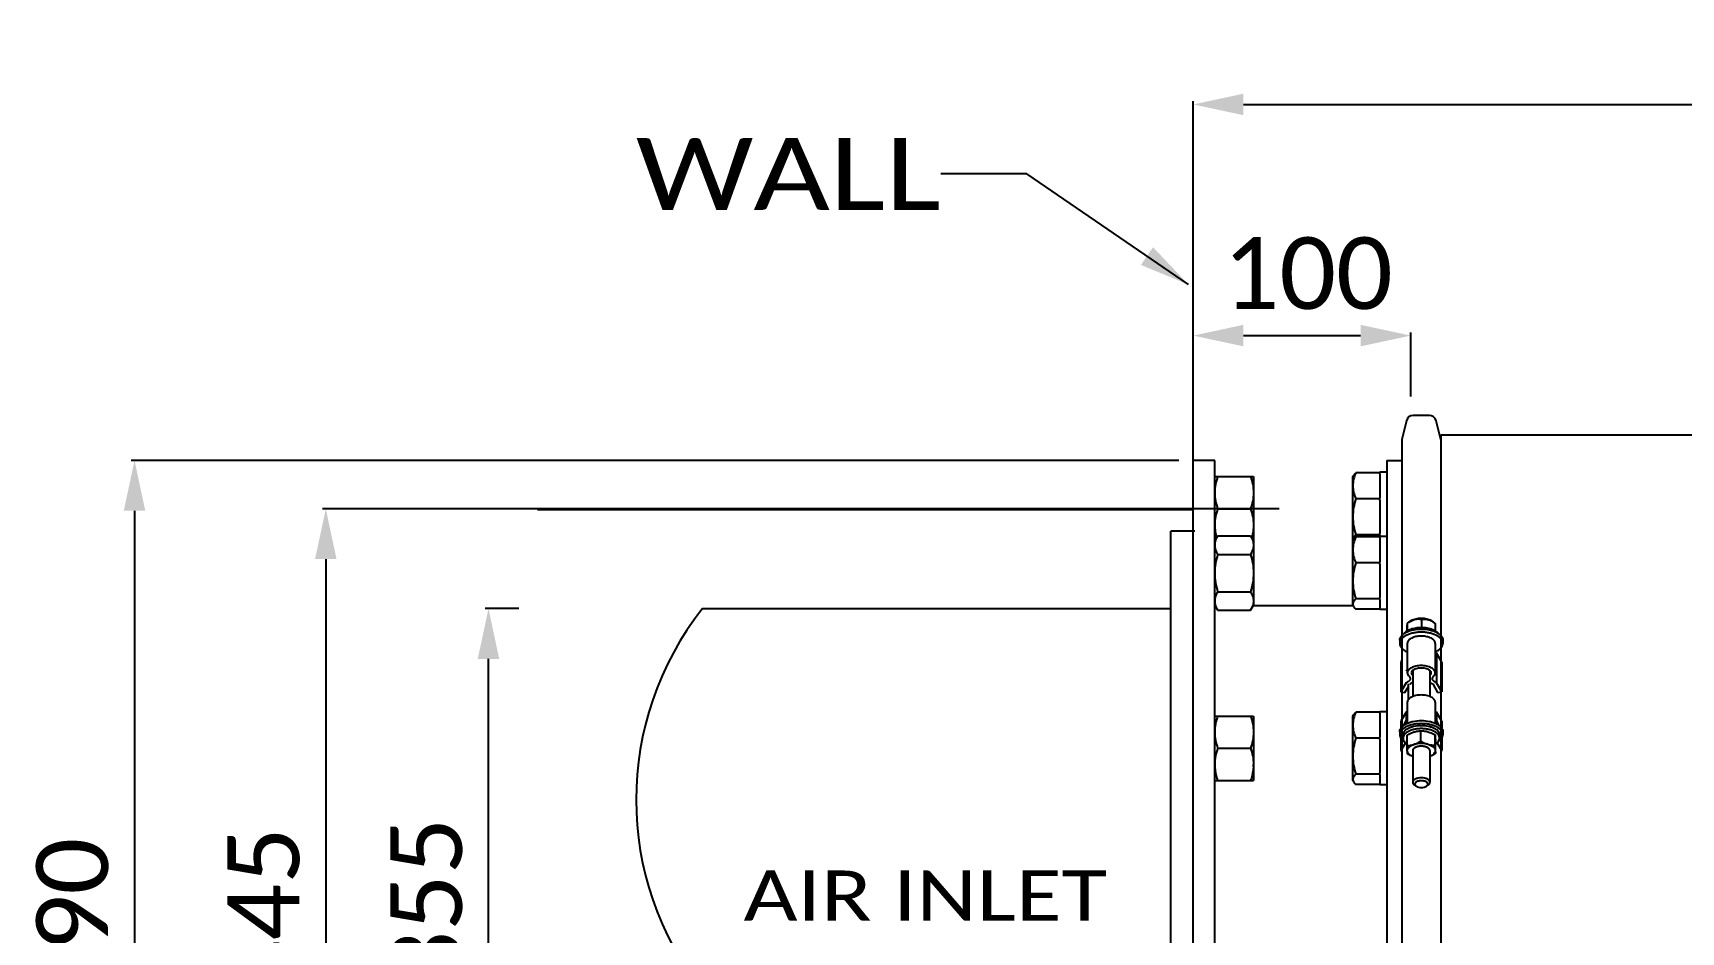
# Model space of a CAD drawing. Header units: millimetres. Extents: x 0 to 7169, y -1866 to 3918.
# Drawn here: x 1451 to 2217, y 713 to 1131 of the extents above; entities that cross this region are included whole.
import ezdxf
from ezdxf.enums import TextEntityAlignment as Align

# ---------------------------------------------------------------- set-up
doc = ezdxf.new("R2010")
doc.units = ezdxf.units.MM
doc.header["$LTSCALE"] = 217.8
doc.header["$PDMODE"] = 3
doc.header["$PDSIZE"] = 8
doc.layers.get('0').update_dxf_attribs({"linetype": 'CONTINUOUS'})
doc.layers.get('Defpoints').update_dxf_attribs({"linetype": 'CONTINUOUS'})
doc.layers.add('00_BUW_DATUM', color=7, linetype='CONTINUOUS')
doc.layers.add('02___PRT_ALL_AXES', color=7, linetype='CONTINUOUS')
doc.styles.get("Standard").update_dxf_attribs({"font": 'calibri.ttf'})
doc.dimstyles.new('DIMSTYLE_2', dxfattribs={"dimtxt": 33.333333, "dimasz": 23.333333, "dimexe": 1.5, "dimexo": 1, "dimgap": 1.25, "dimtad": 1, "dimdsep": 46, "dimtxsty": 'Standard', "dimblk": '_FILLED', "dimblk1": '_FILLED', "dimblk2": '_FILLED', "dimcen": 0.09, "dimazin": 2, "dimtp": 0.01, "dimtm": 0.01, "dimtfac": 1, "dimtofl": 0, "dimtmove": 0, "dimatfit": 3, "dimldrblk": '_FILLED', "dimfxl": 1, "dimtolj": 1, "dimarcsym": 0})
doc.dimstyles.new('DIMSTYLE_3', dxfattribs={"dimtxt": 33.333333, "dimasz": 23.333333, "dimexe": 1.5, "dimexo": 1, "dimgap": 1.25, "dimtad": 1, "dimdec": 0, "dimdsep": 46, "dimtxsty": 'Standard', "dimblk": '_FILLED', "dimblk1": '_FILLED', "dimblk2": '_FILLED', "dimcen": 0.09, "dimazin": 2, "dimtp": 0.01, "dimtm": 0.01, "dimtfac": 1, "dimtdec": 0, "dimtofl": 0, "dimtmove": 0, "dimatfit": 3, "dimldrblk": '_FILLED', "dimfxl": 1, "dimtolj": 1, "dimarcsym": 0})
doc.dimstyles.new('DIMSTYLE_5', dxfattribs={"dimtxt": 23.333333, "dimasz": 23.333333, "dimexe": 1.5, "dimexo": 1, "dimgap": 0.875, "dimtad": 1, "dimdsep": 46, "dimtxsty": 'Standard', "dimblk": '_FILLED', "dimblk1": '_FILLED', "dimblk2": '_FILLED', "dimcen": 0.09, "dimazin": 2, "dimtp": 0.01, "dimtm": 0.01, "dimtfac": 1, "dimtofl": 0, "dimtmove": 0, "dimatfit": 3, "dimldrblk": '_FILLED', "dimfxl": 1, "dimtolj": 1, "dimarcsym": 0})
doc.dimstyles.get("Standard").update_dxf_attribs({"dimtxt": 23.333333, "dimasz": 23.333333, "dimexe": 1.5, "dimexo": 1, "dimtad": 1, "dimdsep": 46, "dimtxsty": 'Standard', "dimblk": '_FILLED', "dimblk1": '_FILLED', "dimblk2": '_FILLED', "dimcen": 0.09, "dimazin": 2, "dimtol": 1, "dimtp": 0.01, "dimtm": 0.01, "dimtfac": 1, "dimtofl": 0, "dimtmove": 0, "dimatfit": 3, "dimldrblk": '_FILLED', "dimfxl": 1, "dimtolj": 1, "dimarcsym": 0})

# ---------------------------------------------------------------- blocks, each defined once
blk = doc.blocks.new('_FILLED')
at = {"color": 0, "linetype": 'ByBlock'}
blk.add_solid([(0, 0), (-1, 0.214), (-1, -0.214)], dxfattribs=at)
blk = doc.blocks.new('*D266')
at = {"color": 0, "linetype": 'Continuous', "lineweight": -2}
for p, q in [((1990.3, 689.51), (1990.3, 991.87)), ((2013.64, 990.37), (2068.1, 990.37)), ((2091.43, 962.08), (2091.43, 991.87))]:
    blk.add_line(p, q, dxfattribs=at)
at = {"layer": 'Defpoints', "color": 0}
for p in [(2091.43, 990.37), (2091.43, 961.08), (1990.3, 688.51)]:
    blk.add_point(p, dxfattribs=at)
at = {"color": 0, "linetype": 'ByBlock', "lineweight": -2, "xscale": 23.3333333333, "yscale": 23.3333333333, "zscale": 23.3333333333, "rotation": 180}
blk.add_blockref('_FILLED', (1990.3, 990.37), dxfattribs=at)
at = {"color": 0, "linetype": 'ByBlock', "lineweight": -2, "xscale": 23.3333333333, "yscale": 23.3333333333, "zscale": 23.3333333333}
blk.add_blockref('_FILLED', (2091.43, 990.37), dxfattribs=at)
at = {"color": 0, "insert": (2004.04, 1036.07), "char_height": 33.3333, "attachment_point": 1, "line_spacing_factor": 0.9}
blk.add_mtext('\\A1;\\A1;100', dxfattribs=at)
blk = doc.blocks.new('*D267')
at = {"color": 0, "linetype": 'Continuous', "lineweight": -2}
for p, q in [((1676.72, 863.48), (1661.17, 863.48)), ((1662.67, 530.2), (1662.67, 840.14)), ((1672.67, 506.87), (1661.17, 506.87))]:
    blk.add_line(p, q, dxfattribs=at)
at = {"layer": 'Defpoints', "color": 0}
for p in [(1662.67, 863.48), (1677.72, 863.48), (1673.67, 506.87)]:
    blk.add_point(p, dxfattribs=at)
at = {"color": 0, "linetype": 'ByBlock', "lineweight": -2, "xscale": 23.3333333333, "yscale": 23.3333333333, "zscale": 23.3333333333}
for p, rotation in [((1662.67, 863.48), 90), ((1662.67, 506.87), 270)]:
    blk.add_blockref('_FILLED', p, dxfattribs=dict(at, rotation=rotation))
at = {"color": 0, "insert": (1616.97, 652.85), "char_height": 33.333, "attachment_point": 1, "rotation": 90, "line_spacing_factor": 0.9}
blk.add_mtext('\\A1;%%c355', dxfattribs=at)
blk = doc.blocks.new('*D270')
at = {"color": 0, "linetype": 'Continuous', "lineweight": -2}
for p, q in [((1993.64, 909.84), (1585.54, 909.84)), ((1587.04, 886.5), (1587.04, 488.17)), ((1994.98, 464.84), (1585.54, 464.84))]:
    blk.add_line(p, q, dxfattribs=at)
at = {"layer": 'Defpoints', "color": 0}
for p in [(1994.64, 909.84), (1587.04, 464.84), (1995.98, 464.84)]:
    blk.add_point(p, dxfattribs=at)
at = {"color": 0, "linetype": 'ByBlock', "lineweight": -2, "xscale": 23.3333333333, "yscale": 23.3333333333, "zscale": 23.3333333333}
for p, rotation in [((1587.04, 909.84), 90), ((1587.04, 464.84), 270)]:
    blk.add_blockref('_FILLED', p, dxfattribs=dict(at, rotation=rotation))
at = {"color": 0, "insert": (1541.34, 705.18), "char_height": 33.333, "attachment_point": 2, "rotation": 90, "line_spacing_factor": 0.9}
blk.add_mtext('\\A1;%%c445', dxfattribs=at)
blk = doc.blocks.new('*D271')
at = {"color": 0, "linetype": 'Continuous', "lineweight": -2}
for p, q in [((1983.64, 932.34), (1496.62, 932.34)), ((1498.12, 909), (1498.12, 465.67)), ((1983.64, 442.34), (1496.62, 442.34))]:
    blk.add_line(p, q, dxfattribs=at)
at = {"layer": 'Defpoints', "color": 0}
for p in [(1984.64, 932.34), (1498.12, 442.34), (1984.64, 442.34)]:
    blk.add_point(p, dxfattribs=at)
at = {"color": 0, "linetype": 'ByBlock', "lineweight": -2, "xscale": 23.3333333333, "yscale": 23.3333333333, "zscale": 23.3333333333}
for p, rotation in [((1498.12, 932.34), 90), ((1498.12, 442.34), 270)]:
    blk.add_blockref('_FILLED', p, dxfattribs=dict(at, rotation=rotation))
at = {"color": 0, "insert": (1452.43, 700.27), "char_height": 33.333, "attachment_point": 2, "rotation": 90, "line_spacing_factor": 0.9}
blk.add_mtext('\\A1;%%c490', dxfattribs=at)
blk = doc.blocks.new('*D324')
at = {"color": 0, "linetype": 'Continuous', "lineweight": -2}
for p, q in [((1990.3, 948.43), (1990.3, 1099.29)), ((2013.64, 1097.79), (2636.97, 1097.79)), ((2660.3, 920.39), (2660.3, 1099.29))]:
    blk.add_line(p, q, dxfattribs=at)
at = {"layer": 'Defpoints', "color": 0}
for p in [(2660.3, 1097.79), (1990.3, 947.43), (2660.3, 919.39)]:
    blk.add_point(p, dxfattribs=at)
at = {"color": 0, "linetype": 'ByBlock', "lineweight": -2, "xscale": 23.3333333333, "yscale": 23.3333333333, "zscale": 23.3333333333, "rotation": 180}
blk.add_blockref('_FILLED', (1990.3, 1097.79), dxfattribs=at)
at = {"color": 0, "linetype": 'ByBlock', "lineweight": -2, "xscale": 23.3333333333, "yscale": 23.3333333333, "zscale": 23.3333333333}
blk.add_blockref('_FILLED', (2660.3, 1097.79), dxfattribs=at)
at = {"color": 0, "insert": (2304.36, 1129.78), "char_height": 23.3333, "attachment_point": 2, "line_spacing_factor": 0.9}
blk.add_mtext('\\A1;\\A1;670', dxfattribs=at)

msp = doc.modelspace()

# ---------------------------------------------------------------- linework, layer by layer
at = {"color": 0, "linetype": 'Continuous'}
for p, q in [((1990.304, 909.36), (1990.304, 1098.464)), ((2077.004, 926.164), (2077.004, 926.635)), ((2077.004, 913.915), (2077.004, 915.041)), ((1990.304, 909.36), (1685.456, 909.36)), ((1979.881, 476.971), (1979.881, 899.471)), ((1991.074, 899.471), (1979.881, 899.471)), ((2077.004, 897.59), (2077.004, 898.451)), ((2077.004, 896.354), (2077.004, 896.825)), ((2077.004, 884.106), (2077.004, 885.232)), ((2077.004, 867.78), (2077.004, 868.642)), ((2096.623, 854.744), (2096.623, 858.503)), ((2089.965, 856.702), (2090.588, 857.151)), ((2089.965, 853.271), (2089.965, 856.702)), ((2091.772, 857.955), (2090.588, 857.149)), ((2100.836, 857.955), (2101.819, 857.285)), ((2102.961, 853.083), (2102.961, 856.416)), ((2086.304, 848.811), (2086.304, 847.357)), ((2089.804, 847.357), (2089.804, 833.673)), ((2102.804, 847.357), (2102.804, 833.673)), ((2106.304, 848.811), (2106.304, 847.357)), ((2087.252, 839.332), (2086.794, 838.547)), ((2086.794, 838.547), (2086.794, 824.863)), ((2103.351, 842.76), (2103.351, 829.076)), ((2105.814, 838.547), (2103.351, 842.76)), ((2105.814, 838.547), (2105.814, 824.863)), ((2089.257, 829.076), (2086.794, 824.863)), ((2092.304, 834.721), (2092.304, 822.636)), ((2100.304, 834.721), (2100.304, 822.636)), ((2101.612, 828.47), (2103.894, 824.568)), ((2105.814, 824.863), (2103.351, 829.076)), ((2086.794, 824.863), (2088.714, 824.568)), ((2088.714, 824.568), (2090.304, 827.287)), ((2089.804, 819.989), (2089.804, 810.228)), ((2102.804, 819.989), (2102.804, 810.228)), ((2103.894, 824.568), (2105.814, 824.863)), ((2077.004, 814.913), (2077.004, 815.385)), ((2089.257, 815.392), (2086.794, 811.179)), ((2089.257, 815.392), (2089.257, 809.98)), ((2103.351, 815.392), (2103.351, 809.98)), ((2105.814, 811.179), (2103.351, 815.392)), ((2086.304, 806.305), (2086.304, 804.851)), ((2086.794, 811.179), (2086.794, 807.874)), ((2087.804, 804.851), (2087.804, 803.311)), ((2104.804, 804.851), (2104.804, 803.311)), ((2105.814, 811.179), (2105.814, 807.874)), ((2106.304, 806.305), (2106.304, 804.851)), ((2077.004, 802.666), (2077.004, 803.791)), ((2086.794, 803.281), (2086.794, 797.495)), ((2088.92, 801.132), (2086.794, 797.495)), ((2086.794, 797.495), (2087.252, 797.424)), ((2092.304, 797.495), (2092.304, 782.785)), ((2100.304, 797.495), (2100.304, 782.785)), ((2105.814, 797.495), (2103.687, 801.132)), ((2105.355, 797.424), (2105.814, 797.495)), ((2105.814, 803.281), (2105.814, 797.495)), ((2077.004, 786.34), (2077.004, 787.201)), ((2093.917, 780.988), (2093.122, 781.529)), ((2098.69, 780.988), (2099.486, 781.529))]:
    msp.add_line(p, q, dxfattribs=at)
for p, q in [((2105.355, 944.239), (2642.586, 944.239)), ((2030.262, 909.837), (1930.262, 909.837)), ((1762.092, 863.501), (1979.881, 863.501))]:
    msp.add_line(p, q)
for centre, radius, start, end in [((1875.103, 774.598), 143.788, 141.808948, 218.191052), ((2094.651, 849.235), 9.476, 77.989552, 79.5512)]:
    msp.add_arc(centre, radius, start, end, dxfattribs=at)
for points, knots in [([(2091.772, 857.954), (2092.378, 858.367), (2093.901, 858.949), (2095.496, 859.122), (2096.354, 859.118)], [0, 0, 0, 0, 0.4609939, 1, 1, 1, 1]), ([(2091.806, 857.878), (2092.533, 858.25), (2094.046, 858.775), (2095.637, 858.688), (2096.369, 858.554)], [0, 0, 0, 0, 0.523213, 1, 1, 1, 1]), ([(2096.354, 859.118), (2097.194, 859.114), (2098.755, 858.934), (2100.242, 858.359), (2100.836, 857.954)], [0, 0, 0, 0, 0.5390115, 1, 1, 1, 1]), ([(2096.623, 858.503), (2097.289, 858.621), (2098.742, 858.705), (2100.132, 858.237), (2100.801, 857.894)], [0, 0, 0, 0, 0.4735997, 1, 1, 1, 1]), ([(2086.304, 848.811), (2086.304, 849.182), (2086.476, 849.97), (2087.187, 851.034), (2088.289, 851.973), (2089.191, 852.47), (2089.689, 852.697)], [0, 0, 0, 0, 0.205462, 0.4332169, 0.6968127, 1, 1, 1, 1]), ([(2106.304, 847.357), (2106.304, 847.7), (2106.159, 848.424), (2105.55, 849.417), (2104.597, 850.311), (2103.341, 851.084), (2101.825, 851.717), (2100.103, 852.186), (2098.24, 852.474), (2096.304, 852.572), (2094.367, 852.474), (2092.504, 852.186), (2090.783, 851.717), (2089.267, 851.084), (2088.01, 850.311), (2087.057, 849.417), (2086.448, 848.424), (2086.304, 847.7), (2086.304, 847.357)], [0, 0, 0, 0, 0.0421539, 0.0882937, 0.1410156, 0.2012625, 0.2687146, 0.3421986, 0.4199837, 0.5000002, 0.5800166, 0.6578014, 0.7312851, 0.7987371, 0.858984, 0.9117059, 0.957846, 1, 1, 1, 1]), ([(2088.422, 852), (2088.77, 852.446), (2089.478, 853.029), (2090.577, 853.627), (2091.937, 854.176), (2093.86, 854.634), (2095.473, 854.755), (2096.304, 854.755)], [0, 0, 0, 0, 0.1979219, 0.3127605, 0.4372981, 0.7095369, 1, 1, 1, 1]), ([(2089.659, 853.096), (2089.682, 853.584), (2089.726, 854.452), (2089.793, 855.558), (2089.87, 856.269), (2089.921, 856.609), (2089.965, 856.702)], [0, 0, 0, 0, 0.4037684, 0.7207178, 0.9145244, 1, 1, 1, 1]), ([(2089.689, 852.697), (2090.667, 853.144), (2092.857, 853.789), (2095.12, 853.993), (2096.304, 853.993)], [0, 0, 0, 0, 0.475943, 1, 1, 1, 1]), ([(2102.58, 848.233), (2102.353, 848.67), (2101.764, 849.249), (2100.801, 849.813), (2099.543, 850.33), (2097.737, 850.712), (2095.473, 850.767), (2093.309, 850.423), (2091.715, 849.81), (2090.736, 849.13), (2090.212, 848.584), (2089.881, 847.988), (2089.804, 847.561), (2089.804, 847.357)], [0, 0, 0, 0, 0.0988287, 0.1584259, 0.2243872, 0.3708297, 0.5263846, 0.6766314, 0.8084664, 0.8649488, 0.9148014, 0.9590533, 1, 1, 1, 1]), ([(2096.304, 854.755), (2096.938, 854.755), (2098.183, 854.683), (2099.971, 854.364), (2101.579, 853.85), (2102.543, 853.362), (2102.967, 853.085)], [0, 0, 0, 0, 0.2735217, 0.5370372, 0.7815209, 1, 1, 1, 1]), ([(2096.304, 853.993), (2097.586, 853.993), (2099.476, 853.81), (2101.825, 853.171), (2103.341, 852.538), (2104.597, 851.765), (2105.55, 850.871), (2106.159, 849.878), (2106.304, 849.154), (2106.304, 848.811)], [0, 0, 0, 0, 0.3153058, 0.4623371, 0.5973003, 0.7178459, 0.8233358, 0.9156559, 1, 1, 1, 1]), ([(2100.801, 857.894), (2100.888, 857.85), (2101.237, 857.663), (2101.573, 857.453), (2101.819, 857.286)], [0, 0, 0, 0, 0.2469076, 1, 1, 1, 1]), ([(2102.967, 853.085), (2103.09, 853.005), (2103.536, 852.691), (2103.94, 852.314), (2104.185, 852)], [0, 0, 0, 0, 0.2692874, 1, 1, 1, 1]), ([(2086.304, 847.357), (2086.304, 846.98), (2086.482, 846.177), (2087.217, 845.099), (2088.351, 844.15), (2089.278, 843.652), (2089.79, 843.425)], [0, 0, 0, 0, 0.2046345, 0.4320963, 0.6960458, 1, 1, 1, 1]), ([(2102.804, 847.357), (2102.804, 847.431), (2102.785, 847.734), (2102.686, 848.03), (2102.58, 848.233)], [0, 0, 0, 0, 0.2439904, 1, 1, 1, 1]), ([(2103.351, 842.76), (2103.302, 842.778), (2103.115, 842.849), (2102.931, 842.93), (2102.799, 842.998)], [0, 0, 0, 0, 0.2575174, 1, 1, 1, 1]), ([(2102.817, 843.425), (2103.329, 843.652), (2104.257, 844.15), (2105.391, 845.099), (2106.126, 846.177), (2106.304, 846.98), (2106.304, 847.357)], [0, 0, 0, 0, 0.3039542, 0.5679037, 0.7953655, 1, 1, 1, 1]), ([(2102.804, 833.673), (2102.804, 833.896), (2102.709, 834.366), (2102.314, 835.012), (2101.694, 835.593), (2100.878, 836.096), (2099.892, 836.507), (2098.365, 836.922), (2096.304, 837.122), (2094.242, 836.922), (2092.715, 836.507), (2091.73, 836.096), (2090.913, 835.593), (2090.294, 835.012), (2089.898, 834.366), (2089.804, 833.896), (2089.804, 833.673)], [0, 0, 0, 0, 0.0421712, 0.0883329, 0.1410783, 0.2013518, 0.2688335, 0.342349, 0.5, 0.657651, 0.7311665, 0.7986482, 0.8589217, 0.9116671, 0.9578288, 1, 1, 1, 1]), ([(2092.288, 834.725), (2092.493, 834.935), (2093.023, 835.311), (2093.977, 835.702), (2095.097, 835.949), (2096.304, 836.033), (2097.51, 835.949), (2098.63, 835.702), (2099.584, 835.311), (2100.114, 834.935), (2100.319, 834.725)], [0, 0, 0, 0, 0.1021199, 0.2226067, 0.3574305, 0.5, 0.6425695, 0.7773933, 0.8978801, 1, 1, 1, 1]), ([(2090.312, 829.617), (2090.237, 829.563), (2089.906, 829.345), (2089.542, 829.18), (2089.257, 829.076)], [0, 0, 0, 0, 0.2319791, 1, 1, 1, 1]), ([(2089.804, 833.673), (2089.804, 833.387), (2089.966, 832.769), (2090.363, 832.282), (2090.6, 832.057)], [0, 0, 0, 0, 0.4662577, 1, 1, 1, 1]), ([(2091.143, 830.956), (2091.143, 830.836), (2091.105, 830.587), (2090.937, 830.233), (2090.667, 829.9), (2090.439, 829.708), (2090.312, 829.617)], [0, 0, 0, 0, 0.2203962, 0.4543932, 0.71233, 1, 1, 1, 1]), ([(2090.6, 832.057), (2090.762, 831.903), (2091.033, 831.572), (2091.143, 831.151), (2091.143, 830.956)], [0, 0, 0, 0, 0.5337515, 1, 1, 1, 1]), ([(2090.995, 828.47), (2091.123, 828.529), (2091.588, 828.762), (2092.027, 829.056), (2092.308, 829.313)], [0, 0, 0, 0, 0.2696925, 1, 1, 1, 1]), ([(2091.804, 833.672), (2091.804, 833.857), (2091.9, 834.254), (2092.142, 834.576), (2092.288, 834.725)], [0, 0, 0, 0, 0.4696531, 1, 1, 1, 1]), ([(2092.295, 832.613), (2092.147, 832.763), (2091.902, 833.086), (2091.804, 833.486), (2091.804, 833.672)], [0, 0, 0, 0, 0.5307381, 1, 1, 1, 1]), ([(2100.3, 829.313), (2100.388, 829.232), (2100.79, 828.899), (2101.248, 828.638), (2101.612, 828.47)], [0, 0, 0, 0, 0.230694, 1, 1, 1, 1]), ([(2100.804, 833.672), (2100.804, 833.486), (2100.705, 833.086), (2100.46, 832.763), (2100.312, 832.613)], [0, 0, 0, 0, 0.4692619, 1, 1, 1, 1]), ([(2100.319, 834.725), (2100.465, 834.576), (2100.707, 834.254), (2100.804, 833.857), (2100.804, 833.672)], [0, 0, 0, 0, 0.5303469, 1, 1, 1, 1]), ([(2101.464, 830.956), (2101.464, 831.151), (2101.575, 831.572), (2101.845, 831.903), (2102.007, 832.057)], [0, 0, 0, 0, 0.4662485, 1, 1, 1, 1]), ([(2103.351, 829.076), (2103.078, 829.175), (2102.582, 829.398), (2101.969, 829.845), (2101.565, 830.368), (2101.464, 830.769), (2101.464, 830.956)], [0, 0, 0, 0, 0.3089921, 0.5755416, 0.8011537, 1, 1, 1, 1]), ([(2102.007, 832.057), (2102.245, 832.282), (2102.641, 832.769), (2102.804, 833.387), (2102.804, 833.673)], [0, 0, 0, 0, 0.5337423, 1, 1, 1, 1]), ([(2102.804, 819.989), (2102.804, 820.212), (2102.709, 820.682), (2102.314, 821.328), (2101.694, 821.909), (2100.878, 822.412), (2099.892, 822.823), (2098.365, 823.238), (2096.304, 823.438), (2094.242, 823.238), (2092.715, 822.823), (2091.73, 822.412), (2090.913, 821.909), (2090.294, 821.328), (2089.898, 820.682), (2089.804, 820.212), (2089.804, 819.989)], [0, 0, 0, 0, 0.0421712, 0.0883329, 0.1410783, 0.2013518, 0.2688335, 0.342349, 0.5, 0.657651, 0.7311665, 0.7986482, 0.8589217, 0.9116671, 0.9578288, 1, 1, 1, 1]), ([(2089.809, 815.629), (2089.765, 815.608), (2089.585, 815.52), (2089.399, 815.444), (2089.257, 815.392)], [0, 0, 0, 0, 0.2423313, 1, 1, 1, 1]), ([(2103.351, 815.392), (2103.302, 815.41), (2103.115, 815.481), (2102.931, 815.562), (2102.799, 815.629)], [0, 0, 0, 0, 0.2575174, 1, 1, 1, 1]), ([(2086.304, 806.305), (2086.304, 806.648), (2086.448, 807.372), (2087.057, 808.365), (2088.01, 809.259), (2089.266, 810.032), (2090.783, 810.665), (2093.131, 811.304), (2095.021, 811.487), (2096.304, 811.487)], [0, 0, 0, 0, 0.0843441, 0.1766642, 0.2821541, 0.4026997, 0.5376629, 0.6846942, 1, 1, 1, 1]), ([(2106.304, 804.851), (2106.304, 805.194), (2106.159, 805.918), (2105.55, 806.911), (2104.597, 807.805), (2103.341, 808.578), (2101.825, 809.211), (2100.103, 809.679), (2098.24, 809.968), (2096.304, 810.066), (2094.367, 809.968), (2092.504, 809.679), (2090.783, 809.211), (2089.267, 808.578), (2088.01, 807.805), (2087.057, 806.911), (2086.448, 805.918), (2086.304, 805.194), (2086.304, 804.851)], [0, 0, 0, 0, 0.0421539, 0.0882937, 0.1410156, 0.2012625, 0.2687146, 0.3421986, 0.4199837, 0.5000002, 0.5800166, 0.6578014, 0.7312851, 0.7987371, 0.858984, 0.9117059, 0.957846, 1, 1, 1, 1]), ([(2086.304, 804.851), (2086.304, 804.562), (2086.404, 803.961), (2086.834, 803.112), (2087.521, 802.323), (2088.101, 801.874), (2088.422, 801.661)], [0, 0, 0, 0, 0.2176294, 0.4503495, 0.7092371, 1, 1, 1, 1]), ([(2087.804, 804.851), (2087.804, 805.142), (2087.927, 805.758), (2088.444, 806.602), (2089.254, 807.362), (2090.322, 808.019), (2091.611, 808.557), (2093.607, 809.1), (2095.214, 809.255), (2096.304, 809.255)], [0, 0, 0, 0, 0.0843441, 0.1766642, 0.2821541, 0.4026997, 0.5376629, 0.6846942, 1, 1, 1, 1]), ([(2104.804, 803.311), (2104.804, 803.603), (2104.681, 804.218), (2104.163, 805.062), (2103.353, 805.822), (2102.285, 806.48), (2100.997, 807.017), (2099.533, 807.416), (2097.949, 807.661), (2096.304, 807.744), (2094.658, 807.661), (2093.074, 807.416), (2091.611, 807.017), (2090.322, 806.48), (2089.254, 805.822), (2088.444, 805.062), (2087.927, 804.218), (2087.804, 803.603), (2087.804, 803.311)], [0, 0, 0, 0, 0.0421539, 0.0882937, 0.1410156, 0.2012625, 0.2687146, 0.3421986, 0.4199837, 0.5000002, 0.5800166, 0.6578014, 0.7312851, 0.7987371, 0.858984, 0.9117059, 0.957846, 1, 1, 1, 1]), ([(2096.304, 811.487), (2097.586, 811.487), (2099.476, 811.304), (2101.825, 810.665), (2103.341, 810.032), (2104.597, 809.259), (2105.55, 808.365), (2106.159, 807.372), (2106.304, 806.648), (2106.304, 806.305)], [0, 0, 0, 0, 0.3153058, 0.4623371, 0.5973003, 0.7178459, 0.8233358, 0.9156559, 1, 1, 1, 1]), ([(2096.304, 809.255), (2097.394, 809.255), (2099, 809.1), (2100.996, 808.557), (2102.285, 808.019), (2103.353, 807.362), (2104.163, 806.602), (2104.681, 805.758), (2104.804, 805.142), (2104.804, 804.851)], [0, 0, 0, 0, 0.3153058, 0.4623371, 0.5973003, 0.7178459, 0.8233358, 0.9156559, 1, 1, 1, 1]), ([(2104.185, 801.661), (2104.506, 801.874), (2105.086, 802.323), (2105.773, 803.112), (2106.204, 803.961), (2106.304, 804.562), (2106.304, 804.851)], [0, 0, 0, 0, 0.290763, 0.5496507, 0.7823707, 1, 1, 1, 1]), ([(2087.804, 803.311), (2087.804, 803.059), (2087.894, 802.533), (2088.281, 801.792), (2088.896, 801.108), (2089.414, 800.721), (2089.701, 800.537)], [0, 0, 0, 0, 0.2163887, 0.4485529, 0.7078813, 1, 1, 1, 1]), ([(2096.202, 799.568), (2096.138, 799.563), (2096.011, 799.554), (2095.821, 799.541), (2095.662, 799.53), (2095.551, 799.522), (2095.488, 799.517), (2095.44, 799.514), (2095.401, 799.511), (2095.369, 799.509), (2095.349, 799.507), (2095.333, 799.507), (2095.318, 799.504), (2095.292, 799.499), (2095.24, 799.488), (2095.165, 799.474), (2095.044, 799.451), (2094.924, 799.428), (2094.804, 799.405), (2094.729, 799.39), (2094.669, 799.379), (2094.624, 799.37), (2094.579, 799.361), (2094.546, 799.355), (2094.523, 799.351), (2094.508, 799.348), (2094.492, 799.342), (2094.471, 799.335), (2094.444, 799.326), (2094.411, 799.315), (2094.357, 799.297), (2094.29, 799.274), (2094.183, 799.238), (2094.075, 799.202), (2093.968, 799.166), (2093.901, 799.144), (2093.847, 799.126), (2093.813, 799.114), (2093.79, 799.106), (2093.778, 799.102), (2093.771, 799.1), (2093.766, 799.097), (2093.759, 799.093), (2093.748, 799.087), (2093.728, 799.077), (2093.7, 799.062), (2093.655, 799.039), (2093.599, 799.009), (2093.532, 798.973), (2093.465, 798.938), (2093.398, 798.902), (2093.33, 798.867), (2093.274, 798.837), (2093.23, 798.814), (2093.201, 798.799), (2093.182, 798.788), (2093.171, 798.783), (2093.164, 798.779), (2093.158, 798.776), (2093.154, 798.772), (2093.146, 798.766), (2093.131, 798.754), (2093.11, 798.736), (2093.084, 798.714), (2093.059, 798.693), (2093.024, 798.664), (2092.964, 798.614), (2092.896, 798.557), (2092.828, 798.499), (2092.785, 798.463), (2092.751, 798.435), (2092.729, 798.417), (2092.712, 798.402), (2092.7, 798.392), (2092.688, 798.383), (2092.683, 798.375), (2092.678, 798.367), (2092.672, 798.357), (2092.661, 798.342), (2092.648, 798.322), (2092.632, 798.299), (2092.612, 798.267), (2092.586, 798.228), (2092.554, 798.181), (2092.523, 798.134), (2092.492, 798.087), (2092.465, 798.048), (2092.445, 798.016), (2092.429, 797.993), (2092.417, 797.975), (2092.409, 797.963), (2092.406, 797.957), (2092.402, 797.953), (2092.401, 797.948), (2092.4, 797.944), (2092.399, 797.939), (2092.397, 797.931), (2092.394, 797.916), (2092.39, 797.895), (2092.384, 797.87), (2092.377, 797.837), (2092.368, 797.795), (2092.357, 797.745), (2092.343, 797.679), (2092.325, 797.595), (2092.311, 797.529), (2092.304, 797.495)], [0, 0, 0, 0, 0.03125, 0.0625, 0.09375, 0.109375, 0.1171875, 0.125, 0.1328125, 0.1367188, 0.140625, 0.1425781, 0.1445312, 0.1484375, 0.15625, 0.171875, 0.1875, 0.21875, 0.234375, 0.25, 0.2578125, 0.265625, 0.2734375, 0.28125, 0.2832031, 0.2851562, 0.2890625, 0.2929688, 0.296875, 0.3046875, 0.3125, 0.328125, 0.34375, 0.375, 0.390625, 0.40625, 0.4140625, 0.421875, 0.4257812, 0.4277344, 0.4287109, 0.4296875, 0.4316406, 0.4335938, 0.4375, 0.4453125, 0.453125, 0.46875, 0.484375, 0.5, 0.515625, 0.53125, 0.546875, 0.5546875, 0.5625, 0.5664062, 0.5683594, 0.5703125, 0.5712891, 0.5722656, 0.5742188, 0.578125, 0.5859375, 0.59375, 0.6015625, 0.609375, 0.625, 0.65625, 0.671875, 0.6875, 0.6953125, 0.703125, 0.7070312, 0.7109375, 0.7148438, 0.7167969, 0.71875, 0.7226562, 0.7265625, 0.734375, 0.7421875, 0.75, 0.765625, 0.78125, 0.796875, 0.8125, 0.828125, 0.8359375, 0.84375, 0.8515625, 0.8535156, 0.8554688, 0.8574219, 0.8583984, 0.859375, 0.8613281, 0.8632812, 0.8671875, 0.875, 0.8828125, 0.890625, 0.90625, 0.921875, 0.9375, 0.96875, 1, 1, 1, 1]), ([(2100.304, 797.495), (2100.297, 797.53), (2100.287, 797.581), (2100.274, 797.649), (2100.264, 797.7), (2100.254, 797.752), (2100.246, 797.794), (2100.24, 797.828), (2100.235, 797.85), (2100.232, 797.867), (2100.23, 797.88), (2100.228, 797.89), (2100.226, 797.898), (2100.225, 797.902), (2100.225, 797.905), (2100.223, 797.908), (2100.221, 797.912), (2100.216, 797.92), (2100.21, 797.93), (2100.203, 797.942), (2100.193, 797.958), (2100.181, 797.979), (2100.161, 798.012), (2100.137, 798.053), (2100.108, 798.102), (2100.079, 798.151), (2100.054, 798.192), (2100.035, 798.225), (2100.023, 798.245), (2100.013, 798.262), (2100.006, 798.274), (2100, 798.284), (2099.995, 798.292), (2099.993, 798.296), (2099.991, 798.299), (2099.988, 798.302), (2099.984, 798.305), (2099.977, 798.312), (2099.967, 798.321), (2099.956, 798.333), (2099.94, 798.348), (2099.92, 798.367), (2099.888, 798.397), (2099.849, 798.434), (2099.802, 798.48), (2099.754, 798.525), (2099.715, 798.563), (2099.683, 798.593), (2099.663, 798.612), (2099.648, 798.627), (2099.636, 798.638), (2099.626, 798.647), (2099.619, 798.654), (2099.615, 798.658), (2099.612, 798.661), (2099.608, 798.663), (2099.603, 798.666), (2099.593, 798.672), (2099.58, 798.68), (2099.564, 798.69), (2099.543, 798.703), (2099.516, 798.72), (2099.474, 798.746), (2099.421, 798.779), (2099.357, 798.819), (2099.293, 798.858), (2099.24, 798.891), (2099.198, 798.917), (2099.166, 798.937), (2099.139, 798.953), (2099.121, 798.965), (2099.11, 798.971), (2099.103, 798.977), (2099.092, 798.98), (2099.08, 798.986), (2099.057, 798.995), (2099.025, 799.009), (2098.986, 799.025), (2098.934, 799.046), (2098.87, 799.073), (2098.792, 799.105), (2098.715, 799.137), (2098.65, 799.164), (2098.598, 799.186), (2098.56, 799.202), (2098.527, 799.215), (2098.505, 799.225), (2098.492, 799.23), (2098.483, 799.234), (2098.471, 799.237), (2098.457, 799.241), (2098.431, 799.248), (2098.394, 799.258), (2098.35, 799.269), (2098.291, 799.285), (2098.217, 799.305), (2098.129, 799.328), (2098.041, 799.352), (2097.967, 799.372), (2097.909, 799.387), (2097.864, 799.399), (2097.828, 799.409), (2097.802, 799.416), (2097.787, 799.42), (2097.776, 799.423), (2097.764, 799.424), (2097.748, 799.427), (2097.719, 799.431), (2097.679, 799.437), (2097.63, 799.444), (2097.565, 799.454), (2097.484, 799.466), (2097.387, 799.48), (2097.29, 799.494), (2097.209, 799.506), (2097.144, 799.515), (2097.095, 799.523), (2097.055, 799.528), (2097.027, 799.533), (2097.01, 799.535), (2096.998, 799.537), (2096.986, 799.537), (2096.969, 799.538), (2096.94, 799.539), (2096.899, 799.541), (2096.849, 799.543), (2096.782, 799.545), (2096.699, 799.548), (2096.567, 799.554), (2096.401, 799.56), (2096.268, 799.565), (2096.202, 799.568)], [0, 0, 0, 0, 0.03125, 0.046875, 0.0625, 0.078125, 0.09375, 0.1015625, 0.109375, 0.1132812, 0.1171875, 0.1210938, 0.1230469, 0.1240234, 0.125, 0.1259766, 0.1269531, 0.1289062, 0.1328125, 0.1367188, 0.140625, 0.1484375, 0.15625, 0.171875, 0.1875, 0.203125, 0.21875, 0.2265625, 0.234375, 0.2382812, 0.2421875, 0.2460938, 0.2480469, 0.2490234, 0.25, 0.2509766, 0.2519531, 0.2539062, 0.2578125, 0.2617188, 0.265625, 0.2734375, 0.28125, 0.296875, 0.3125, 0.328125, 0.34375, 0.3515625, 0.359375, 0.3632812, 0.3671875, 0.3710938, 0.3730469, 0.3740234, 0.375, 0.3759766, 0.3769531, 0.3789062, 0.3828125, 0.3867188, 0.390625, 0.3984375, 0.40625, 0.421875, 0.4375, 0.453125, 0.46875, 0.4765625, 0.484375, 0.4921875, 0.4960938, 0.4980469, 0.5, 0.5019531, 0.5039062, 0.5078125, 0.515625, 0.5234375, 0.53125, 0.546875, 0.5625, 0.578125, 0.59375, 0.6015625, 0.609375, 0.6171875, 0.6210938, 0.6230469, 0.625, 0.6269531, 0.6289062, 0.6328125, 0.640625, 0.6484375, 0.65625, 0.671875, 0.6875, 0.703125, 0.71875, 0.7265625, 0.734375, 0.7421875, 0.7460938, 0.7480469, 0.75, 0.7519531, 0.7539062, 0.7578125, 0.765625, 0.7734375, 0.78125, 0.796875, 0.8125, 0.828125, 0.84375, 0.8515625, 0.859375, 0.8671875, 0.8710938, 0.8730469, 0.875, 0.8769531, 0.8789062, 0.8828125, 0.890625, 0.8984375, 0.90625, 0.921875, 0.9375, 0.96875, 1, 1, 1, 1]), ([(2102.907, 800.537), (2103.193, 800.721), (2103.711, 801.108), (2104.327, 801.792), (2104.714, 802.533), (2104.804, 803.059), (2104.804, 803.311)], [0, 0, 0, 0, 0.2921187, 0.5514472, 0.7836113, 1, 1, 1, 1]), ([(2096.339, 784.858), (2095.823, 784.86), (2094.843, 784.769), (2093.708, 784.408), (2092.994, 783.973), (2092.609, 783.614), (2092.362, 783.215), (2092.304, 782.923), (2092.304, 782.785)], [0, 0, 0, 0, 0.3153295, 0.5970882, 0.7178112, 0.8234035, 0.915729, 1, 1, 1, 1]), ([(2092.304, 782.785), (2092.304, 782.553), (2092.489, 782.037), (2092.887, 781.688), (2093.122, 781.529)], [0, 0, 0, 0, 0.4501157, 1, 1, 1, 1]), ([(2096.33, 783.484), (2095.794, 783.487), (2095.014, 783.389), (2094.115, 783.021), (2093.625, 782.674), (2093.323, 782.25), (2093.258, 781.578), (2093.642, 781.175), (2093.917, 780.988)], [0, 0, 0, 0, 0.3335963, 0.4788397, 0.6016822, 0.7030066, 0.7929103, 1, 1, 1, 1]), ([(2098.69, 780.988), (2098.963, 781.174), (2099.345, 781.572), (2099.288, 782.238), (2098.995, 782.661), (2098.516, 783.008), (2097.63, 783.38), (2096.86, 783.482), (2096.33, 783.484)], [0, 0, 0, 0, 0.2080486, 0.2981599, 0.3992767, 0.5216479, 0.6664145, 1, 1, 1, 1]), ([(2100.304, 782.785), (2100.304, 782.922), (2100.246, 783.209), (2100.006, 783.605), (2099.629, 783.961), (2098.929, 784.394), (2097.814, 784.758), (2096.849, 784.856), (2096.339, 784.858)], [0, 0, 0, 0, 0.0845196, 0.1769544, 0.2824744, 0.4029894, 0.6843222, 1, 1, 1, 1]), ([(2099.486, 781.529), (2099.72, 781.688), (2100.118, 782.037), (2100.304, 782.553), (2100.304, 782.785)], [0, 0, 0, 0, 0.5498858, 1, 1, 1, 1]), ([(2093.917, 780.988), (2094.23, 780.775), (2095.013, 780.472), (2095.835, 780.377), (2096.277, 780.375)], [0, 0, 0, 0, 0.4610036, 1, 1, 1, 1]), ([(2096.277, 780.375), (2096.729, 780.373), (2097.569, 780.464), (2098.37, 780.77), (2098.69, 780.988)], [0, 0, 0, 0, 0.538992, 1, 1, 1, 1])]:
    msp.add_open_spline(points, degree=3, knots=knots, dxfattribs=at)
for points in [[(2090.588, 857.15), (2090.979, 857.416), (2091.385, 857.663), (2091.806, 857.878)], [(2101.819, 857.286), (2102.215, 857.017), (2102.594, 856.723), (2102.961, 856.416)]]:
    msp.add_open_spline(points, degree=3, dxfattribs=at)
at = {"layer": '00_BUW_DATUM', "color": 0, "linetype": 'Continuous'}
for p, q in [((2000.304, 924.837), (2018.304, 924.837)), ((2018.304, 924.837), (2018.304, 865.028)), ((2064.504, 924.837), (2064.848, 925.433)), ((2064.504, 865.028), (2064.504, 924.837)), ((2077.004, 926.635), (2065.843, 926.635)), ((2077.004, 926.837), (2077.004, 926.635)), ((2080.304, 926.837), (2077.004, 926.837)), ((2077.004, 926.164), (2077.004, 915.041)), ((2077.004, 914.578), (2065.843, 914.578)), ((2077.004, 913.915), (2077.004, 898.451)), ((2001.643, 909.837), (2016.964, 909.837)), ((2000.304, 895.028), (2001.643, 897.348)), ((2001.643, 897.348), (2016.964, 897.348)), ((2016.964, 897.348), (2018.304, 895.028)), ((2077.004, 897.78), (2065.843, 897.78)), ((2077.004, 896.825), (2065.843, 896.825)), ((2077.004, 897.59), (2077.004, 897.034)), ((2077.004, 897.028), (2077.004, 896.825)), ((2080.304, 897.028), (2077.004, 897.028)), ((2064.504, 895.028), (2064.848, 895.623)), ((2077.004, 896.354), (2077.004, 885.232)), ((2001.643, 888.688), (2016.964, 888.688)), ((2077.004, 884.769), (2065.843, 884.769)), ((2077.004, 884.106), (2077.004, 868.642)), ((2001.643, 871.367), (2016.964, 871.367)), ((2077.004, 867.971), (2065.843, 867.971)), ((2077.004, 867.78), (2077.004, 863.028)), ((2000.304, 865.028), (2001.643, 862.707)), ((2001.643, 862.707), (2016.964, 862.707)), ((2016.964, 862.707), (2018.304, 865.028)), ((2064.504, 865.028), (2064.848, 864.432)), ((2077.004, 863.23), (2065.843, 863.23)), ((2080.304, 863.028), (2077.004, 863.028)), ((2000.304, 813.587), (2018.304, 813.587)), ((2018.304, 813.587), (2018.304, 783.587)), ((2064.504, 813.587), (2064.848, 814.183)), ((2064.504, 783.587), (2064.504, 813.587)), ((2077.004, 815.385), (2065.843, 815.385)), ((2077.004, 815.587), (2077.004, 815.385)), ((2080.304, 815.587), (2077.004, 815.587)), ((2077.004, 814.913), (2077.004, 803.791)), ((2089.71, 799.85), (2089.71, 804.673)), ((2096.112, 801.88), (2096.112, 806.703)), ((2102.706, 800.022), (2102.706, 804.845)), ((2001.643, 798.587), (2016.964, 798.587)), ((2077.004, 803.328), (2065.843, 803.328)), ((2077.004, 802.666), (2077.004, 787.201)), ((2102.897, 796.134), (2102.897, 800.957)), ((2000.304, 783.587), (2018.304, 783.587)), ((2064.504, 783.587), (2064.848, 782.991)), ((2077.004, 786.53), (2065.843, 786.53)), ((2077.004, 781.789), (2065.843, 781.789)), ((2077.004, 786.34), (2077.004, 781.587)), ((2080.304, 781.587), (2077.004, 781.587))]:
    msp.add_line(p, q, dxfattribs=at)
for centre, radius, start, end in [((2066.486, 895.412), 1.982, 180.049507, 189.251549), ((2019.918, 791.089), 19.614, 180.00674, 183.394431), ((1998.69, 791.089), 19.614, 356.605569, 359.993261)]:
    msp.add_arc(centre, radius, start, end, dxfattribs=at)
for points, knots in [([(2001.643, 924.837), (2001.239, 923.624), (2000.562, 921.159), (2000.304, 918.606), (2000.304, 917.337)], [0, 0, 0, 0, 0.5018729, 1, 1, 1, 1]), ([(2016.964, 924.837), (2017.368, 923.624), (2018.045, 921.159), (2018.304, 918.606), (2018.304, 917.337)], [0, 0, 0, 0, 0.5018729, 1, 1, 1, 1]), ([(2065.843, 926.635), (2065.443, 925.668), (2064.767, 923.703), (2064.504, 921.629), (2064.504, 920.606)], [0, 0, 0, 0, 0.5056364, 1, 1, 1, 1]), ([(2064.504, 920.606), (2064.504, 919.584), (2064.767, 917.51), (2065.443, 915.544), (2065.843, 914.578)], [0, 0, 0, 0, 0.4943637, 1, 1, 1, 1]), ([(2064.848, 925.433), (2064.908, 925.537), (2065.193, 925.974), (2065.552, 926.359), (2065.843, 926.635)], [0, 0, 0, 0, 0.2310069, 1, 1, 1, 1]), ([(2000.304, 917.337), (2000.304, 916.068), (2000.562, 913.515), (2001.239, 911.05), (2001.643, 909.837)], [0, 0, 0, 0, 0.4981271, 1, 1, 1, 1]), ([(2018.304, 917.337), (2018.304, 916.068), (2018.045, 913.515), (2017.368, 911.05), (2016.964, 909.837)], [0, 0, 0, 0, 0.4981271, 1, 1, 1, 1]), ([(2065.843, 914.578), (2065.438, 913.215), (2064.76, 910.446), (2064.504, 907.599), (2064.504, 906.179)], [0, 0, 0, 0, 0.5004423, 1, 1, 1, 1]), ([(2001.643, 909.837), (2001.239, 908.624), (2000.562, 906.159), (2000.304, 903.606), (2000.304, 902.337)], [0, 0, 0, 0, 0.5018729, 1, 1, 1, 1]), ([(2016.964, 909.837), (2017.368, 908.624), (2018.045, 906.159), (2018.304, 903.606), (2018.304, 902.337)], [0, 0, 0, 0, 0.5018729, 1, 1, 1, 1]), ([(2064.504, 906.179), (2064.504, 904.759), (2064.76, 901.912), (2065.438, 899.144), (2065.843, 897.78)], [0, 0, 0, 0, 0.4995577, 1, 1, 1, 1]), ([(2000.304, 902.337), (2000.304, 901.352), (2000.457, 899.374), (2000.881, 897.439), (2001.142, 896.484)], [0, 0, 0, 0, 0.4987709, 1, 1, 1, 1]), ([(2001.643, 897.348), (2001.251, 896.668), (2000.58, 895.287), (2000.304, 893.757), (2000.304, 893.018)], [0, 0, 0, 0, 0.5149311, 1, 1, 1, 1]), ([(2016.964, 897.348), (2017.356, 896.668), (2018.027, 895.287), (2018.304, 893.757), (2018.304, 893.018)], [0, 0, 0, 0, 0.5149311, 1, 1, 1, 1]), ([(2018.304, 902.337), (2018.304, 901.352), (2018.15, 899.374), (2017.727, 897.439), (2017.465, 896.484)], [0, 0, 0, 0, 0.4987709, 1, 1, 1, 1]), ([(2065.843, 897.78), (2065.649, 897.596), (2065.293, 897.229), (2064.858, 896.641), (2064.572, 896.036), (2064.504, 895.613), (2064.504, 895.41)], [0, 0, 0, 0, 0.2876594, 0.5479439, 0.7823335, 1, 1, 1, 1]), ([(2065.843, 896.825), (2065.443, 895.859), (2064.767, 893.894), (2064.504, 891.82), (2064.504, 890.797)], [0, 0, 0, 0, 0.5056364, 1, 1, 1, 1]), ([(2064.848, 895.623), (2064.908, 895.728), (2065.193, 896.165), (2065.552, 896.549), (2065.843, 896.825)], [0, 0, 0, 0, 0.2310069, 1, 1, 1, 1]), ([(2000.304, 893.018), (2000.304, 892.279), (2000.58, 890.749), (2001.251, 889.368), (2001.643, 888.688)], [0, 0, 0, 0, 0.4850689, 1, 1, 1, 1]), ([(2018.304, 893.018), (2018.304, 892.279), (2018.027, 890.749), (2017.356, 889.368), (2016.964, 888.688)], [0, 0, 0, 0, 0.4850689, 1, 1, 1, 1]), ([(2064.504, 890.797), (2064.504, 889.774), (2064.767, 887.7), (2065.443, 885.735), (2065.843, 884.769)], [0, 0, 0, 0, 0.4943637, 1, 1, 1, 1]), ([(2001.643, 888.688), (2001.237, 887.281), (2000.559, 884.424), (2000.304, 881.492), (2000.304, 880.028)], [0, 0, 0, 0, 0.5001043, 1, 1, 1, 1]), ([(2016.964, 888.688), (2017.37, 887.281), (2018.048, 884.424), (2018.304, 881.492), (2018.304, 880.028)], [0, 0, 0, 0, 0.5001043, 1, 1, 1, 1]), ([(2065.843, 884.769), (2065.438, 883.405), (2064.76, 880.637), (2064.504, 877.79), (2064.504, 876.37)], [0, 0, 0, 0, 0.5004423, 1, 1, 1, 1]), ([(2000.304, 880.028), (2000.304, 878.564), (2000.559, 875.631), (2001.237, 872.774), (2001.643, 871.367)], [0, 0, 0, 0, 0.4998957, 1, 1, 1, 1]), ([(2018.304, 880.028), (2018.304, 878.564), (2018.048, 875.631), (2017.37, 872.774), (2016.964, 871.367)], [0, 0, 0, 0, 0.4998957, 1, 1, 1, 1]), ([(2064.504, 876.37), (2064.504, 874.95), (2064.76, 872.103), (2065.438, 869.334), (2065.843, 867.971)], [0, 0, 0, 0, 0.4995577, 1, 1, 1, 1]), ([(2001.643, 871.367), (2001.251, 870.688), (2000.58, 869.306), (2000.304, 867.777), (2000.304, 867.037)], [0, 0, 0, 0, 0.5149311, 1, 1, 1, 1]), ([(2000.304, 867.037), (2000.304, 866.298), (2000.58, 864.768), (2001.251, 863.387), (2001.643, 862.707)], [0, 0, 0, 0, 0.4850689, 1, 1, 1, 1]), ([(2016.964, 871.367), (2017.356, 870.688), (2018.027, 869.306), (2018.304, 867.777), (2018.304, 867.037)], [0, 0, 0, 0, 0.5149311, 1, 1, 1, 1]), ([(2018.304, 867.037), (2018.304, 866.298), (2018.027, 864.768), (2017.356, 863.387), (2016.964, 862.707)], [0, 0, 0, 0, 0.4850689, 1, 1, 1, 1]), ([(2065.843, 867.971), (2065.649, 867.787), (2065.293, 867.419), (2064.858, 866.832), (2064.572, 866.226), (2064.504, 865.803), (2064.504, 865.601)], [0, 0, 0, 0, 0.2876594, 0.5479439, 0.7823335, 1, 1, 1, 1]), ([(2064.504, 865.601), (2064.504, 865.502), (2064.534, 865.093), (2064.692, 864.701), (2064.848, 864.432)], [0, 0, 0, 0, 0.2397778, 1, 1, 1, 1]), ([(2064.848, 864.432), (2064.908, 864.328), (2065.193, 863.89), (2065.552, 863.506), (2065.843, 863.23)], [0, 0, 0, 0, 0.2310069, 1, 1, 1, 1]), ([(2001.643, 813.587), (2001.239, 812.374), (2000.562, 809.909), (2000.304, 807.356), (2000.304, 806.087)], [0, 0, 0, 0, 0.5018729, 1, 1, 1, 1]), ([(2016.964, 813.587), (2017.368, 812.374), (2018.045, 809.909), (2018.304, 807.356), (2018.304, 806.087)], [0, 0, 0, 0, 0.5018729, 1, 1, 1, 1]), ([(2065.843, 815.385), (2065.443, 814.418), (2064.767, 812.453), (2064.504, 810.379), (2064.504, 809.356)], [0, 0, 0, 0, 0.5056364, 1, 1, 1, 1]), ([(2064.848, 814.183), (2064.908, 814.287), (2065.193, 814.724), (2065.552, 815.109), (2065.843, 815.385)], [0, 0, 0, 0, 0.2310069, 1, 1, 1, 1]), ([(2000.304, 806.087), (2000.304, 804.818), (2000.562, 802.265), (2001.239, 799.8), (2001.643, 798.587)], [0, 0, 0, 0, 0.4981271, 1, 1, 1, 1]), ([(2018.304, 806.087), (2018.304, 804.818), (2018.045, 802.265), (2017.368, 799.8), (2016.964, 798.587)], [0, 0, 0, 0, 0.4981271, 1, 1, 1, 1]), ([(2064.504, 809.356), (2064.504, 808.334), (2064.767, 806.26), (2065.443, 804.294), (2065.843, 803.328)], [0, 0, 0, 0, 0.4943637, 1, 1, 1, 1]), ([(2089.71, 804.673), (2089.969, 804.83), (2090.99, 805.423), (2092.073, 805.919), (2092.911, 806.184)], [0, 0, 0, 0, 0.2562295, 1, 1, 1, 1]), ([(2092.911, 806.184), (2093.439, 806.352), (2094.499, 806.6), (2095.582, 806.688), (2096.112, 806.703)], [0, 0, 0, 0, 0.5111246, 1, 1, 1, 1]), ([(2096.112, 806.703), (2096.656, 806.702), (2097.769, 806.643), (2098.864, 806.424), (2099.409, 806.27)], [0, 0, 0, 0, 0.4900607, 1, 1, 1, 1]), ([(2099.409, 806.27), (2099.691, 806.191), (2100.832, 805.821), (2101.916, 805.289), (2102.706, 804.845)], [0, 0, 0, 0, 0.2441747, 1, 1, 1, 1]), ([(2102.706, 804.845), (2102.714, 804.754), (2102.755, 804.272), (2102.782, 803.789), (2102.802, 803.397)], [0, 0, 0, 0, 0.1882975, 1, 1, 1, 1]), ([(2001.643, 798.587), (2001.239, 797.374), (2000.562, 794.909), (2000.304, 792.356), (2000.304, 791.087)], [0, 0, 0, 0, 0.5018729, 1, 1, 1, 1]), ([(2016.964, 798.587), (2017.368, 797.374), (2018.045, 794.909), (2018.304, 792.356), (2018.304, 791.087)], [0, 0, 0, 0, 0.5018729, 1, 1, 1, 1]), ([(2065.843, 803.328), (2065.438, 801.965), (2064.76, 799.196), (2064.504, 796.349), (2064.504, 794.929)], [0, 0, 0, 0, 0.5004423, 1, 1, 1, 1]), ([(2089.71, 799.85), (2090.24, 799.865), (2091.323, 799.953), (2092.383, 800.201), (2092.911, 800.369)], [0, 0, 0, 0, 0.4888754, 1, 1, 1, 1]), ([(2089.806, 797.409), (2089.797, 797.585), (2089.76, 798.398), (2089.731, 799.212), (2089.71, 799.85)], [0, 0, 0, 0, 0.2160399, 1, 1, 1, 1]), ([(2089.806, 797.409), (2089.799, 797.556), (2089.822, 797.859), (2089.973, 798.302), (2090.233, 798.726), (2090.74, 799.285), (2091.631, 799.891), (2092.456, 800.224), (2092.911, 800.369)], [0, 0, 0, 0, 0.0963708, 0.1962458, 0.3033501, 0.4202873, 0.6877785, 1, 1, 1, 1]), ([(2089.902, 795.962), (2089.893, 796.053), (2089.852, 796.534), (2089.825, 797.017), (2089.806, 797.409)], [0, 0, 0, 0, 0.1882975, 1, 1, 1, 1]), ([(2092.297, 794.843), (2091.943, 794.987), (2091.299, 795.304), (2090.501, 795.918), (2089.968, 796.622), (2089.818, 797.157), (2089.806, 797.409)], [0, 0, 0, 0, 0.3050716, 0.5703437, 0.7978897, 1, 1, 1, 1]), ([(2092.911, 800.369), (2093.185, 800.455), (2094.298, 800.857), (2095.347, 801.416), (2096.112, 801.88)], [0, 0, 0, 0, 0.2432504, 1, 1, 1, 1]), ([(2099.409, 800.455), (2098.891, 800.601), (2097.804, 800.811), (2096.14, 800.9), (2094.486, 800.768), (2093.417, 800.529), (2092.911, 800.369)], [0, 0, 0, 0, 0.2455088, 0.50243, 0.7580964, 1, 1, 1, 1]), ([(2096.112, 801.88), (2096.379, 801.73), (2097.434, 801.162), (2098.55, 800.697), (2099.409, 800.455)], [0, 0, 0, 0, 0.2553891, 1, 1, 1, 1]), ([(2099.409, 800.455), (2099.879, 800.322), (2100.74, 800.008), (2101.685, 799.429), (2102.244, 798.886), (2102.545, 798.47), (2102.74, 798.033), (2102.794, 797.73), (2102.802, 797.581)], [0, 0, 0, 0, 0.3112997, 0.5803251, 0.6982333, 0.8059066, 0.9054195, 1, 1, 1, 1]), ([(2099.409, 800.455), (2099.954, 800.301), (2101.049, 800.082), (2102.161, 800.023), (2102.706, 800.022)], [0, 0, 0, 0, 0.5099393, 1, 1, 1, 1]), ([(2102.802, 797.581), (2102.808, 797.451), (2102.791, 797.183), (2102.631, 796.641), (2102.181, 795.985), (2101.356, 795.329), (2100.681, 794.993), (2100.307, 794.842)], [0, 0, 0, 0, 0.0999925, 0.2028125, 0.4280481, 0.6926948, 1, 1, 1, 1]), ([(2102.706, 800.022), (2102.713, 799.795), (2102.741, 798.981), (2102.773, 798.167), (2102.802, 797.581)], [0, 0, 0, 0, 0.2796956, 1, 1, 1, 1]), ([(2102.802, 803.397), (2102.81, 803.222), (2102.847, 802.408), (2102.876, 801.594), (2102.897, 800.957)], [0, 0, 0, 0, 0.2160399, 1, 1, 1, 1]), ([(2102.802, 797.581), (2102.809, 797.429), (2102.835, 796.946), (2102.866, 796.463), (2102.897, 796.134)], [0, 0, 0, 0, 0.3166171, 1, 1, 1, 1]), ([(2000.338, 789.928), (2000.37, 789.39), (2000.586, 787.237), (2001.13, 785.127), (2001.643, 783.587)], [0, 0, 0, 0, 0.249105, 1, 1, 1, 1]), ([(2018.269, 789.928), (2018.237, 789.39), (2018.021, 787.237), (2017.477, 785.127), (2016.964, 783.587)], [0, 0, 0, 0, 0.249105, 1, 1, 1, 1]), ([(2064.504, 794.929), (2064.504, 793.509), (2064.76, 790.662), (2065.438, 787.894), (2065.843, 786.53)], [0, 0, 0, 0, 0.4995577, 1, 1, 1, 1]), ([(2092.303, 794.828), (2092.098, 794.903), (2091.275, 795.231), (2090.483, 795.634), (2089.902, 795.962)], [0, 0, 0, 0, 0.2463221, 1, 1, 1, 1]), ([(2102.897, 796.134), (2102.687, 796.006), (2101.852, 795.517), (2100.978, 795.09), (2100.304, 794.834)], [0, 0, 0, 0, 0.2545925, 1, 1, 1, 1]), ([(2065.843, 786.53), (2065.649, 786.346), (2065.293, 785.979), (2064.858, 785.391), (2064.572, 784.786), (2064.504, 784.363), (2064.504, 784.16)], [0, 0, 0, 0, 0.2876594, 0.5479439, 0.7823335, 1, 1, 1, 1]), ([(2064.504, 784.16), (2064.504, 784.062), (2064.534, 783.653), (2064.692, 783.261), (2064.848, 782.991)], [0, 0, 0, 0, 0.2397778, 1, 1, 1, 1]), ([(2064.848, 782.991), (2064.908, 782.887), (2065.193, 782.45), (2065.552, 782.065), (2065.843, 781.789)], [0, 0, 0, 0, 0.2310069, 1, 1, 1, 1])]:
    msp.add_open_spline(points, degree=3, knots=knots, dxfattribs=at)
at = {"layer": '02___PRT_ALL_AXES', "color": 0, "linetype": 'Continuous'}
for p, q in [((2089.447, 950.822), (2087.252, 942.13)), ((2100.057, 953.239), (2092.55, 953.239)), ((2105.355, 942.13), (2103.16, 950.822)), ((2105.355, 944.239), (2105.355, 845.275)), ((2087.252, 942.13), (2087.252, 845.275)), ((1990.304, 442.337), (1990.304, 932.337)), ((2000.304, 932.337), (1990.304, 932.337)), ((2000.304, 442.337), (2000.304, 932.337)), ((2080.304, 932.337), (2080.304, 442.337)), ((2080.304, 932.337), (2087.252, 932.337)), ((2064.614, 864.837), (2018.194, 864.837)), ((2087.252, 845.176), (2087.252, 839.332)), ((2087.252, 843.309), (2087.252, 433.147)), ((2105.355, 845.176), (2105.355, 839.332)), ((2105.355, 843.309), (2105.355, 431.039)), ((2090.304, 821.257), (2090.304, 828.47)), ((2088.228, 809.349), (2089.447, 811.69)), ((2103.16, 811.69), (2104.379, 809.349))]:
    msp.add_line(p, q, dxfattribs=at)
for centre, start, end in [((2092.55, 950.039), 90, 165.827662), ((2100.057, 950.039), 14.172338, 90)]:
    msp.add_arc(centre, 3.2, start, end, dxfattribs=at)
for points, knots in [([(2089.447, 834.619), (2089.466, 834.66), (2089.557, 834.83), (2089.684, 834.98), (2089.791, 835.08)], [0, 0, 0, 0, 0.2349933, 1, 1, 1, 1]), ([(2102.816, 835.08), (2102.854, 835.045), (2102.989, 834.908), (2103.101, 834.747), (2103.16, 834.619)], [0, 0, 0, 0, 0.2671254, 1, 1, 1, 1]), ([(2089.791, 812.097), (2089.754, 812.066), (2089.621, 811.948), (2089.507, 811.805), (2089.447, 811.69)], [0, 0, 0, 0, 0.2717372, 1, 1, 1, 1]), ([(2103.16, 811.69), (2103.141, 811.727), (2103.049, 811.88), (2102.922, 812.01), (2102.816, 812.097)], [0, 0, 0, 0, 0.2306089, 1, 1, 1, 1])]:
    msp.add_open_spline(points, degree=3, knots=knots, dxfattribs=at)

# ---------------------------------------------------------------- texts
at = {"color": 0, "linetype": 'Continuous'}
for s, height, width, p, p2 in [('WALL', 33.3333, 1.169125, (1731.2, 1048.813), (1872.964, 1048.813)), ('AIR INLET', 23.3333, 1.181322, (1781.216, 718.466), (1950.269, 718.466))]:
    msp.add_text(s, height=height, dxfattribs=dict(at, width=width)).set_placement(p, p2, align=Align.FIT)

# ---------------------------------------------------------------- dimensions: what is measured, and where the dimension line sits
for base, p1, p2, text, dimstyle, picture, middle in [((2660.304, 1097.792), (1990.304, 947.431), (2660.304, 919.387), '\\A1;<>', 'DIMSTYLE_5', '*D324', (2304.359, 1097.792)), ((2091.433, 990.372), (1990.304, 688.51), (2091.433, 961.079), '\\A1;100', 'DIMSTYLE_3', '*D266', (2040.823, 990.372))]:
    dim = msp.add_linear_dim(base=base, p1=p1, p2=p2, text=text, dimstyle=dimstyle, override={"dimtxsty": 'Standard'}, dxfattribs=at)
    dim.commit()
    dim.dimension.update_dxf_attribs({"geometry": picture, "text_midpoint": middle, "dimtype": 160})
for base, p1, p2, picture, middle in [((1498.123, 442.337), (1984.637, 932.337), (1984.637, 442.337), '*D271', (1498.123, 700.27)), ((1587.035, 464.837), (1994.637, 909.837), (1995.977, 464.837), '*D270', (1587.035, 705.184))]:
    dim = msp.add_linear_dim(base=base, p1=p1, p2=p2, angle=270, text='%%c<>', dimstyle='DIMSTYLE_2', dxfattribs=at)
    dim.commit()
    dim.dimension.update_dxf_attribs({"geometry": picture, "text_midpoint": middle, "dimtype": 160})
dim = msp.add_linear_dim(base=(1662.666, 863.475), p1=(1673.666, 506.866), p2=(1677.724, 863.475), angle=90, text='%%c355', dimstyle='DIMSTYLE_2', override={"dimtxsty": 'Standard'}, dxfattribs=at)
dim.commit()
dim.dimension.update_dxf_attribs({"geometry": '*D267', "text_midpoint": (1662.666, 707.393), "dimtype": 160})

# ---------------------------------------------------------------- leaders
msp.add_leader([(1988.041, 1014.123), (1912.964, 1065.48), (1872.964, 1065.48)], dimstyle='Standard', override={"dimtad": 0}, dxfattribs=at)

doc.saveas('drawing.dxf')
